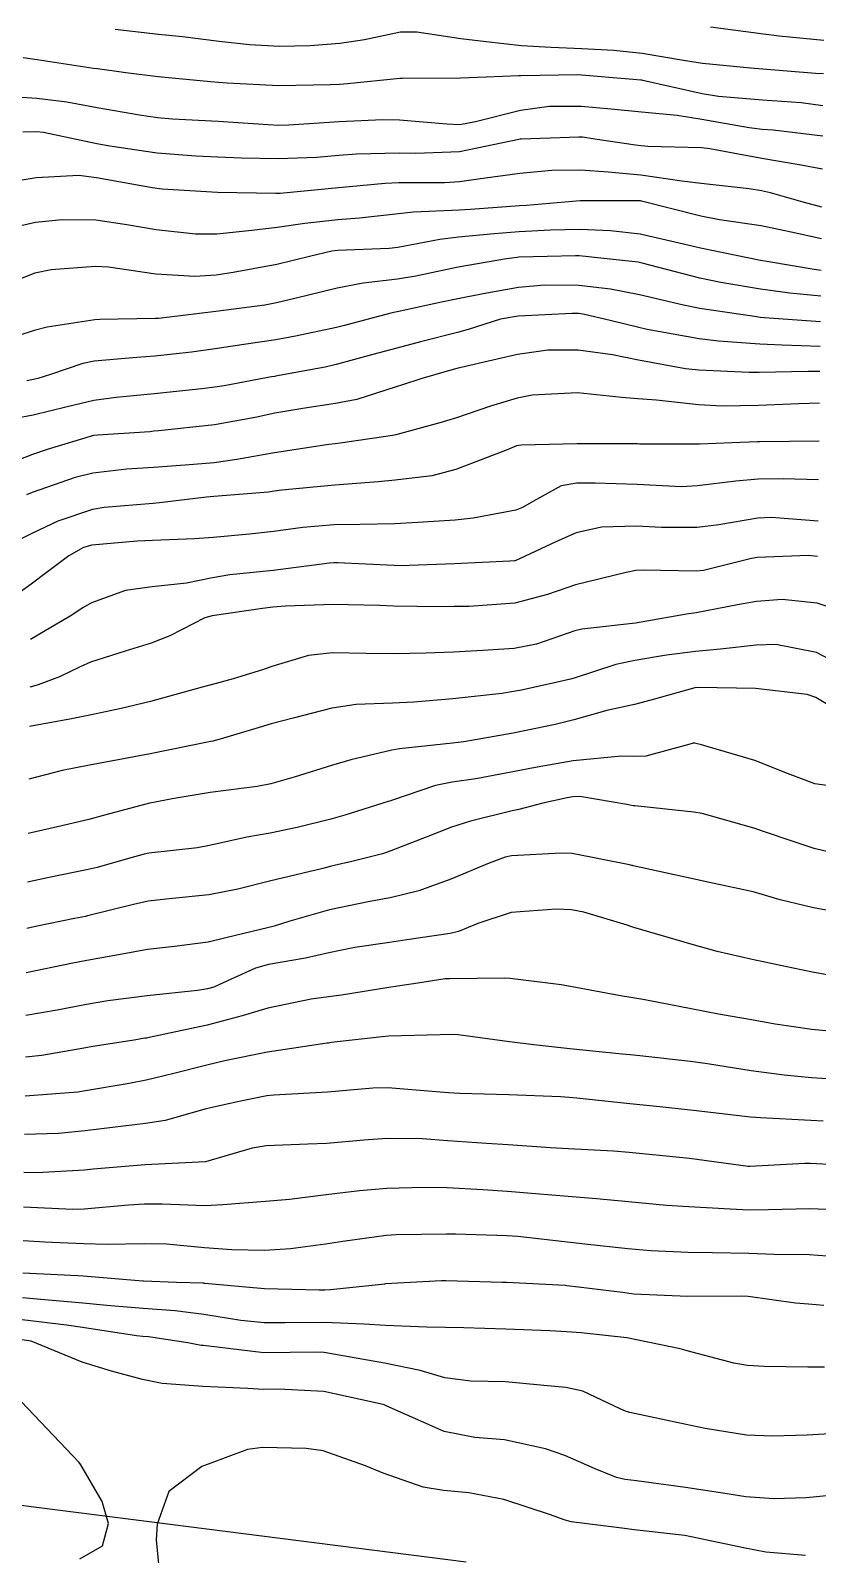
# Model space of a CAD drawing. Header units: metres. Extents: x 307586 to 320046, y 7427249 to 7434250.
# Drawn here: x 319423.4 to 319449.4, y 7429033.7 to 7429084.1 of the extents above; entities that cross this region are included whole.
import ezdxf

# ---------------------------------------------------------------- set-up
doc = ezdxf.new("R2010")
doc.units = ezdxf.units.M
doc.header["$MEASUREMENT"] = 0
for name, color, linetype in [('Curvas de Nivel 1m', 11, 'Continuous'), ('Curvas de Nivel 5m', 15, 'Continuous'), ('Hidrografia', 140, 'Continuous')]:
    doc.layers.add(name, color=color, linetype=linetype)

msp = doc.modelspace()

# ---------------------------------------------------------------- linework, layer by layer
at = {"layer": 'Curvas de Nivel 1m', "flags": 128}
for points, elevation in [([(319449.637, 7429082.681), (319449.375, 7429082.696), (319447.638, 7429082.832), (319447.232, 7429082.871), (319445.641, 7429083.026), (319445.01, 7429083.118), (319443.646, 7429083.36), (319442.71, 7429083.451), (319441.648, 7429083.507), (319440.635, 7429083.554), (319439.649, 7429083.611), (319438.481, 7429083.737), (319437.652, 7429083.835), (319436.191, 7429084.059), (319435.655, 7429084.059), (319434.458, 7429083.805), (319433.649, 7429083.688), (319432.669, 7429083.613), (319431.647, 7429083.592), (319430.663, 7429083.644), (319429.649, 7429083.754), (319428.437, 7429083.902), (319427.652, 7429083.988), (319426.22, 7429084.149)], 812), ([(319449.653, 7429083.786), (319448.18, 7429083.927), (319447.656, 7429083.991), (319445.907, 7429084.23)], 813), ([(319449.625, 7429081.621), (319448.903, 7429081.718), (319447.626, 7429081.807), (319446.169, 7429081.933), (319445.628, 7429082.023), (319443.668, 7429082.464), (319443.633, 7429082.469), (319443.605, 7429082.472), (319443.217, 7429082.506), (319441.635, 7429082.642), (319441.522, 7429082.644), (319439.634, 7429082.614), (319439.57, 7429082.614), (319438.482, 7429082.567), (319437.632, 7429082.537), (319435.705, 7429082.527), (319435.632, 7429082.523), (319433.894, 7429082.354), (319433.63, 7429082.332), (319433.323, 7429082.318), (319431.629, 7429082.284), (319429.92, 7429082.377), (319429.63, 7429082.399), (319429.372, 7429082.415), (319427.632, 7429082.581), (319426.568, 7429082.711), (319425.635, 7429082.847), (319425.493, 7429082.864), (319423.639, 7429083.148), (319423.172, 7429083.215)], 811), ([(319449.604, 7429079.524), (319448.834, 7429079.67), (319447.607, 7429079.882), (319445.884, 7429080.204), (319445.61, 7429080.235), (319443.83, 7429080.279), (319443.611, 7429080.296), (319443.429, 7429080.321), (319442.074, 7429080.523), (319441.668, 7429080.584), (319441.614, 7429080.591), (319441.555, 7429080.589), (319440.28, 7429080.543), (319439.642, 7429080.52), (319439.613, 7429080.516), (319439.571, 7429080.51), (319437.608, 7429080.096), (319436.158, 7429080.044), (319435.608, 7429080.061), (319434.202, 7429080.019), (319433.607, 7429079.979), (319432.887, 7429079.912), (319431.605, 7429079.866), (319430.379, 7429079.889), (319429.605, 7429079.922), (319428.878, 7429079.953), (319427.606, 7429080.057), (319426.041, 7429080.283), (319425.609, 7429080.365), (319423.846, 7429080.738), (319423.613, 7429080.765), (319423.163, 7429080.747)], 809), ([(319449.591, 7429078.269), (319448.972, 7429078.439), (319447.889, 7429078.749), (319447.596, 7429078.813), (319447.186, 7429078.875), (319445.599, 7429079.053), (319444.952, 7429079.134), (319443.601, 7429079.327), (319442.518, 7429079.433), (319441.603, 7429079.492), (319440.661, 7429079.48), (319439.601, 7429079.381), (319438.224, 7429079.195), (319437.598, 7429079.104), (319437.107, 7429079.076), (319435.598, 7429079.078), (319435.145, 7429079.057), (319433.596, 7429078.907), (319431.669, 7429078.724), (319431.594, 7429078.718), (319431.524, 7429078.72), (319429.594, 7429078.754), (319427.768, 7429078.87), (319427.595, 7429078.889), (319427.379, 7429078.919), (319425.598, 7429079.244), (319425.008, 7429079.317), (319423.598, 7429079.243), (319421.755, 7429078.928)], 808), ([(319449.575, 7429077.222), (319448.577, 7429077.446), (319447.581, 7429077.648), (319446.203, 7429077.855), (319445.585, 7429077.973), (319443.62, 7429078.472), (319443.593, 7429078.475), (319441.642, 7429078.479), (319441.592, 7429078.48), (319439.814, 7429078.323), (319439.589, 7429078.308), (319437.969, 7429078.193), (319437.587, 7429078.172), (319436.078, 7429078.102), (319435.585, 7429078.052), (319434.294, 7429077.901), (319433.581, 7429077.847), (319432.489, 7429077.727), (319431.577, 7429077.597), (319430.74, 7429077.493), (319429.574, 7429077.381), (319428.877, 7429077.377), (319427.575, 7429077.519), (319426.598, 7429077.689), (319425.58, 7429077.836), (319424.466, 7429077.845), (319423.578, 7429077.767), (319422.754, 7429077.574)], 807), ([(319449.56, 7429076.176), (319449.33, 7429076.203), (319447.83, 7429076.456), (319447.564, 7429076.504), (319447.507, 7429076.517), (319445.569, 7429076.909), (319445.012, 7429077.045), (319443.576, 7429077.377), (319442.603, 7429077.49), (319441.578, 7429077.526), (319440.613, 7429077.504), (319439.576, 7429077.453), (319438.748, 7429077.39), (319437.573, 7429077.276), (319436.958, 7429077.2), (319435.568, 7429076.937), (319435.272, 7429076.898), (319433.566, 7429076.831), (319433.379, 7429076.809), (319432.642, 7429076.634), (319431.56, 7429076.373), (319430.119, 7429076.102), (319429.556, 7429076.02), (319428.849, 7429075.974), (319427.556, 7429076.057), (319425.989, 7429076.286), (319425.559, 7429076.308), (319424.093, 7429076.199), (319423.556, 7429076.08), (319422.424, 7429075.629)], 806), ([(319449.543, 7429074.479), (319447.689, 7429074.602), (319447.545, 7429074.62), (319447.358, 7429074.649), (319445.547, 7429074.917), (319445.007, 7429075.027), (319443.552, 7429075.364), (319442.597, 7429075.558), (319441.554, 7429075.673), (319440.412, 7429075.684), (319439.554, 7429075.611), (319438.387, 7429075.403), (319437.549, 7429075.235), (319437.009, 7429075.125), (319435.545, 7429074.804), (319435.377, 7429074.77), (319434.75, 7429074.608), (319433.804, 7429074.352), (319433.538, 7429074.284), (319432.178, 7429073.996), (319431.531, 7429073.882), (319430.468, 7429073.721), (319429.527, 7429073.576), (319428.74, 7429073.466), (319427.523, 7429073.34), (319426.932, 7429073.295), (319425.52, 7429073.177), (319425.143, 7429073.1), (319424.075, 7429072.734), (319423.652, 7429072.599), (319423.511, 7429072.563), (319423.288, 7429072.52)], 804), ([(319449.531, 7429073.658), (319448.275, 7429073.706), (319447.532, 7429073.735), (319446.169, 7429073.838), (319445.534, 7429073.914), (319443.815, 7429074.221), (319443.54, 7429074.282), (319442.588, 7429074.514), (319441.736, 7429074.718), (319441.545, 7429074.745), (319441.331, 7429074.746), (319439.544, 7429074.666), (319438.955, 7429074.559), (319437.888, 7429074.224), (319437.536, 7429074.126), (319436.31, 7429073.814), (319435.528, 7429073.603), (319434.74, 7429073.392), (319433.52, 7429073.06), (319433.165, 7429072.978), (319431.513, 7429072.674), (319431.494, 7429072.669), (319431.386, 7429072.651), (319429.818, 7429072.359), (319429.509, 7429072.307), (319429.086, 7429072.253), (319427.507, 7429072.086), (319426.245, 7429071.973), (319425.504, 7429071.874), (319424.578, 7429071.653), (319423.499, 7429071.38), (319421.79, 7429071.06)], 803), ([(319449.519, 7429072.828), (319449.12, 7429072.835), (319447.518, 7429072.799), (319447.183, 7429072.798), (319445.519, 7429072.874), (319445.08, 7429072.923), (319443.524, 7429073.206), (319442.66, 7429073.379), (319441.528, 7429073.537), (319440.528, 7429073.54), (319439.526, 7429073.396), (319438.847, 7429073.236), (319437.518, 7429072.924), (319437.243, 7429072.857), (319436.322, 7429072.592), (319435.718, 7429072.391), (319435.51, 7429072.318), (319434.211, 7429071.907), (319433.504, 7429071.768), (319432.485, 7429071.617), (319431.501, 7429071.451), (319430.843, 7429071.313), (319429.497, 7429071.06), (319427.661, 7429070.864), (319427.494, 7429070.85), (319427.357, 7429070.838), (319425.637, 7429070.719), (319425.503, 7429070.71), (319423.97, 7429070.253), (319423.486, 7429070.081), (319422.395, 7429069.669)], 802), ([(319449.506, 7429071.777), (319448.83, 7429071.764), (319447.505, 7429071.706), (319446.291, 7429071.686), (319445.505, 7429071.727), (319444.115, 7429071.886), (319443.507, 7429071.929), (319442.973, 7429071.973), (319441.509, 7429072.12), (319440.01, 7429072.043), (319439.507, 7429071.943), (319438.626, 7429071.685), (319437.5, 7429071.296), (319436.957, 7429071.127), (319435.494, 7429070.734), (319435.382, 7429070.713), (319434.713, 7429070.608), (319433.653, 7429070.457), (319433.491, 7429070.44), (319433.286, 7429070.418), (319431.488, 7429070.14), (319430.235, 7429069.913), (319429.484, 7429069.812), (319428.53, 7429069.731), (319427.482, 7429069.657), (319426.596, 7429069.594), (319425.48, 7429069.464), (319424.888, 7429069.317), (319423.474, 7429068.821), (319423.278, 7429068.743)], 801), ([(319449.481, 7429069.246), (319448.314, 7429069.28), (319447.481, 7429069.268), (319446.745, 7429069.203), (319445.479, 7429069.042), (319444.947, 7429069.017), (319443.479, 7429069.086), (319442.087, 7429069.129), (319441.479, 7429069.133), (319440.97, 7429069.043), (319440.051, 7429068.544), (319439.691, 7429068.326), (319439.468, 7429068.244), (319438.056, 7429067.98), (319437.463, 7429067.912), (319436.221, 7429067.833), (319435.461, 7429067.792), (319434.302, 7429067.769), (319433.46, 7429067.75), (319432.427, 7429067.667), (319431.456, 7429067.538), (319430.662, 7429067.451), (319429.453, 7429067.331), (319428.844, 7429067.287), (319427.451, 7429067.236), (319426.945, 7429067.211), (319425.448, 7429067.087), (319425.163, 7429067.007), (319424.682, 7429066.728), (319423.974, 7429066.198), (319423.433, 7429065.796), (319422.002, 7429064.761)], 799), ([(319449.465, 7429067.882), (319447.92, 7429068), (319447.466, 7429067.978), (319446.179, 7429067.756), (319445.461, 7429067.663), (319444.287, 7429067.666), (319443.461, 7429067.706), (319442.296, 7429067.681), (319441.457, 7429067.487), (319440.795, 7429067.194), (319439.443, 7429066.566), (319439.427, 7429066.566), (319439.268, 7429066.553), (319437.442, 7429066.464), (319435.639, 7429066.4), (319435.441, 7429066.404), (319433.567, 7429066.493), (319433.442, 7429066.494), (319433.306, 7429066.487), (319431.439, 7429066.244), (319430.007, 7429066.095), (319429.436, 7429065.997), (319428.577, 7429065.825), (319427.433, 7429065.702), (319426.56, 7429065.58), (319425.428, 7429065.179), (319425.142, 7429065.006), (319424.727, 7429064.727), (319423.903, 7429064.248), (319423.411, 7429063.964)], 798), ([(319449.447, 7429066.707), (319449.147, 7429066.735), (319447.446, 7429066.672), (319447.263, 7429066.645), (319446.554, 7429066.469), (319445.675, 7429066.243), (319445.44, 7429066.218), (319443.68, 7429066.258), (319443.44, 7429066.243), (319443.118, 7429066.183), (319441.435, 7429065.772), (319440.516, 7429065.455), (319439.429, 7429065.164), (319437.911, 7429065.056), (319437.428, 7429065.047), (319436.974, 7429065.037), (319435.428, 7429065.062), (319434.952, 7429065.081), (319433.428, 7429065.116), (319431.85, 7429065.066), (319431.427, 7429065.027), (319431.093, 7429064.987), (319429.424, 7429064.746), (319429.175, 7429064.674), (319428.025, 7429064.079), (319427.41, 7429063.836), (319426.544, 7429063.57), (319425.4, 7429063.208), (319425.06, 7429063.061), (319424.371, 7429062.73), (319423.669, 7429062.458), (319423.389, 7429062.378)], 797), ([(319451.295, 7429064.541), (319449.43, 7429065.161), (319448.273, 7429065.289), (319447.43, 7429065.216), (319446.793, 7429065.103), (319445.427, 7429064.847), (319445.112, 7429064.798), (319443.423, 7429064.5), (319441.644, 7429064.303), (319441.419, 7429064.246), (319440.148, 7429063.807), (319439.41, 7429063.667), (319438.376, 7429063.598), (319437.407, 7429063.544), (319436.492, 7429063.504), (319435.406, 7429063.481), (319434.52, 7429063.495), (319433.406, 7429063.517), (319432.61, 7429063.427), (319431.399, 7429063.064), (319431.092, 7429062.959), (319430.121, 7429062.663), (319429.554, 7429062.506), (319429.391, 7429062.463), (319429.096, 7429062.38), (319427.385, 7429061.91), (319426.41, 7429061.682), (319425.38, 7429061.456), (319424.774, 7429061.331), (319423.376, 7429061.077)], 796), ([(319450.328, 7429061.476), (319449.389, 7429062.046), (319449.099, 7429062.143), (319447.392, 7429062.336), (319445.496, 7429062.375), (319445.392, 7429062.357), (319443.935, 7429061.947), (319443.386, 7429061.811), (319442.476, 7429061.605), (319441.381, 7429061.303), (319440.77, 7429061.145), (319439.376, 7429060.855), (319437.749, 7429060.574), (319437.372, 7429060.524), (319435.621, 7429060.347), (319435.37, 7429060.302), (319434.005, 7429059.975), (319433.365, 7429059.789), (319432.131, 7429059.409), (319431.358, 7429059.185), (319430.913, 7429059.099), (319429.355, 7429058.895), (319428.102, 7429058.689), (319427.48, 7429058.569), (319427.35, 7429058.539), (319425.905, 7429058.154), (319425.342, 7429058.006), (319424.305, 7429057.764), (319423.335, 7429057.535)], 794), ([(319450.786, 7429058.988), (319449.36, 7429059.181), (319448.448, 7429059.528), (319447.368, 7429059.957), (319445.607, 7429060.478), (319445.373, 7429060.525), (319445.329, 7429060.525), (319445.187, 7429060.482), (319443.764, 7429060.101), (319443.369, 7429060.093), (319442.964, 7429060.101), (319441.367, 7429059.942), (319440.172, 7429059.735), (319439.363, 7429059.578), (319438.144, 7429059.351), (319437.359, 7429059.237), (319436.815, 7429059.129), (319435.353, 7429058.637), (319435.328, 7429058.625), (319435.244, 7429058.601), (319433.813, 7429058.148), (319433.344, 7429058.016), (319432.239, 7429057.737), (319431.336, 7429057.553), (319430.573, 7429057.419), (319429.33, 7429057.138), (319428.939, 7429057.066), (319427.326, 7429056.887), (319427.171, 7429056.856), (319426.66, 7429056.707), (319425.62, 7429056.417), (319425.319, 7429056.344), (319423.979, 7429056.071), (319423.315, 7429055.924)], 793), ([(319451.123, 7429056.615), (319449.332, 7429057.041), (319448.441, 7429057.339), (319447.342, 7429057.719), (319445.627, 7429058.199), (319445.349, 7429058.247), (319443.399, 7429058.453), (319443.352, 7429058.46), (319443.143, 7429058.503), (319441.588, 7429058.759), (319441.355, 7429058.755), (319441.164, 7429058.722), (319440.358, 7429058.54), (319439.561, 7429058.337), (319439.349, 7429058.291), (319437.962, 7429057.952), (319437.34, 7429057.746), (319436.504, 7429057.419), (319435.328, 7429056.962), (319435.058, 7429056.871), (319434.042, 7429056.613), (319433.463, 7429056.477), (319433.321, 7429056.445), (319433.079, 7429056.382), (319431.316, 7429055.958), (319430.272, 7429055.702), (319429.311, 7429055.508), (319427.996, 7429055.376), (319427.309, 7429055.299), (319426.818, 7429055.195), (319425.304, 7429054.816), (319425.229, 7429054.795), (319424.873, 7429054.724), (319423.577, 7429054.459), (319423.298, 7429054.397)], 792), ([(319450.94, 7429054.78), (319449.309, 7429055.076), (319448.212, 7429055.346), (319447.314, 7429055.604), (319445.874, 7429055.918), (319445.318, 7429056.034), (319443.349, 7429056.474), (319443.323, 7429056.478), (319443.307, 7429056.484), (319443.225, 7429056.501), (319441.328, 7429056.879), (319440.97, 7429056.892), (319439.327, 7429056.799), (319439.119, 7429056.76), (319438.588, 7429056.561), (319437.317, 7429056.025), (319436.262, 7429055.642), (319435.311, 7429055.409), (319434.633, 7429055.284), (319433.307, 7429055.014), (319431.996, 7429054.64), (319431.473, 7429054.475), (319431.3, 7429054.432), (319429.875, 7429054.083), (319429.292, 7429053.941), (319428.179, 7429053.797), (319427.288, 7429053.696), (319426.451, 7429053.542), (319425.282, 7429053.336), (319424.763, 7429053.242), (319423.276, 7429052.927)], 791), ([(319450.759, 7429050.914), (319449.259, 7429051.053), (319448.046, 7429051.233), (319447.262, 7429051.37), (319446.17, 7429051.565), (319445.265, 7429051.738), (319443.728, 7429052.036), (319443.269, 7429052.107), (319442.927, 7429052.162), (319441.272, 7429052.477), (319440.968, 7429052.533), (319439.276, 7429052.741), (319439.079, 7429052.75), (319437.275, 7429052.733), (319437.131, 7429052.726), (319436.223, 7429052.591), (319435.407, 7429052.463), (319435.271, 7429052.446), (319433.696, 7429052.188), (319433.268, 7429052.13), (319432.694, 7429052.055), (319431.264, 7429051.759), (319430.413, 7429051.507), (319429.258, 7429051.199), (319427.339, 7429050.784), (319427.254, 7429050.77), (319427.193, 7429050.761), (319426.838, 7429050.704), (319425.481, 7429050.487), (319425.25, 7429050.447), (319423.794, 7429050.188), (319423.247, 7429050.132)], 789), ([(319450.272, 7429049.39), (319449.243, 7429049.453), (319448.337, 7429049.536), (319447.245, 7429049.689), (319445.803, 7429049.919), (319445.248, 7429049.99), (319443.57, 7429050.176), (319443.25, 7429050.211), (319442.984, 7429050.238), (319441.252, 7429050.415), (319440.067, 7429050.542), (319439.254, 7429050.64), (319437.558, 7429050.878), (319437.256, 7429050.885), (319436.967, 7429050.872), (319435.255, 7429050.828), (319435.046, 7429050.811), (319433.361, 7429050.619), (319433.269, 7429050.604), (319433.253, 7429050.605), (319433.232, 7429050.6), (319431.249, 7429050.307), (319429.885, 7429050.025), (319429.245, 7429049.874), (319428.152, 7429049.596), (319427.24, 7429049.371), (319426.683, 7429049.261), (319425.236, 7429049.017), (319424.978, 7429048.98), (319423.234, 7429048.842)], 788), ([(319449.635, 7429048.018), (319449.227, 7429048.044), (319447.559, 7429048.124), (319447.228, 7429048.147), (319445.343, 7429048.367), (319445.231, 7429048.383), (319444.233, 7429048.49), (319443.234, 7429048.596), (319441.486, 7429048.776), (319441.236, 7429048.803), (319440.946, 7429048.823), (319439.236, 7429048.885), (319437.599, 7429048.937), (319437.237, 7429048.954), (319436.832, 7429048.989), (319435.238, 7429049.123), (319434.733, 7429049.11), (319433.236, 7429048.973), (319431.468, 7429048.879), (319431.235, 7429048.854), (319431.065, 7429048.821), (319430.261, 7429048.66), (319429.424, 7429048.474), (319429.229, 7429048.422), (319427.868, 7429048.045), (319427.222, 7429047.943), (319426.124, 7429047.807), (319425.218, 7429047.696), (319424.339, 7429047.605), (319423.215, 7429047.574)], 787), ([(319451.1, 7429046.516), (319449.206, 7429046.618), (319449.02, 7429046.619), (319447.204, 7429046.516), (319447.148, 7429046.517), (319445.207, 7429046.78), (319444.875, 7429046.816), (319443.21, 7429046.985), (319442.694, 7429047.025), (319441.211, 7429047.098), (319440.615, 7429047.133), (319439.213, 7429047.231), (319438.499, 7429047.275), (319437.215, 7429047.369), (319436.371, 7429047.433), (319435.216, 7429047.442), (319434.436, 7429047.386), (319433.213, 7429047.282), (319432.585, 7429047.257), (319431.211, 7429047.2), (319430.742, 7429047.122), (319429.203, 7429046.67), (319427.202, 7429046.578), (319425.491, 7429046.426), (319425.2, 7429046.398), (319423.624, 7429046.31), (319423.199, 7429046.316)], 786), ([(319450.063, 7429043.528), (319449.17, 7429043.59), (319448.009, 7429043.608), (319447.171, 7429043.635), (319445.976, 7429043.666), (319445.171, 7429043.672), (319443.934, 7429043.73), (319443.172, 7429043.791), (319441.744, 7429043.952), (319441.175, 7429044.019), (319439.528, 7429044.196), (319439.178, 7429044.223), (319437.476, 7429044.278), (319437.178, 7429044.281), (319435.514, 7429044.26), (319435.177, 7429044.232), (319433.75, 7429044.039), (319433.173, 7429043.95), (319432.012, 7429043.795), (319431.169, 7429043.743), (319430.072, 7429043.758), (319429.17, 7429043.827), (319427.913, 7429043.948), (319427.172, 7429043.964), (319425.946, 7429043.938), (319425.171, 7429043.955), (319423.887, 7429044.018), (319423.173, 7429044.061)], 784), ([(319449.65, 7429041.923), (319449.148, 7429041.963), (319448.712, 7429041.997), (319447.151, 7429042.217), (319446.918, 7429042.23), (319445.15, 7429042.211), (319443.353, 7429042.296), (319443.151, 7429042.323), (319442.993, 7429042.344), (319441.535, 7429042.524), (319441.154, 7429042.573), (319441.109, 7429042.575), (319439.155, 7429042.674), (319439.031, 7429042.676), (319437.155, 7429042.731), (319437.004, 7429042.732), (319435.153, 7429042.632), (319435.126, 7429042.627), (319434.928, 7429042.602), (319433.338, 7429042.432), (319433.151, 7429042.427), (319432.958, 7429042.43), (319431.151, 7429042.47), (319429.176, 7429042.646), (319429.153, 7429042.65), (319429.134, 7429042.652), (319428.243, 7429042.684), (319427.153, 7429042.722), (319427.126, 7429042.728), (319425.155, 7429042.889), (319424.979, 7429042.898), (319423.157, 7429042.99)], 783), ([(319449.677, 7429039.875), (319449.127, 7429039.879), (319447.678, 7429039.894), (319447.128, 7429039.931), (319446.681, 7429040.009), (319445.132, 7429040.419), (319444.899, 7429040.482), (319443.136, 7429040.843), (319441.627, 7429041.012), (319441.138, 7429041.051), (319440.591, 7429041.083), (319439.139, 7429041.135), (319437.746, 7429041.178), (319437.139, 7429041.185), (319436.524, 7429041.201), (319435.14, 7429041.261), (319434.452, 7429041.295), (319433.14, 7429041.352), (319431.841, 7429041.34), (319431.14, 7429041.34), (319430.374, 7429041.424), (319429.142, 7429041.624), (319428.202, 7429041.743), (319427.144, 7429041.816), (319425.938, 7429041.919), (319425.146, 7429041.997), (319423.76, 7429042.121), (319423.147, 7429042.175)], 782), ([(319449.854, 7429037.67), (319449.101, 7429037.63), (319447.953, 7429037.589), (319447.1, 7429037.622), (319445.731, 7429037.843), (319445.105, 7429037.978), (319443.234, 7429038.375), (319443.112, 7429038.413), (319442.914, 7429038.503), (319441.682, 7429039.085), (319441.12, 7429039.199), (319440.39, 7429039.268), (319439.121, 7429039.393), (319437.977, 7429039.417), (319437.122, 7429039.527), (319436.297, 7429039.761), (319435.127, 7429040.008), (319433.436, 7429040.31), (319433.13, 7429040.364), (319432.878, 7429040.372), (319431.13, 7429040.348), (319429.221, 7429040.58), (319429.132, 7429040.589), (319429.059, 7429040.598), (319428.614, 7429040.678), (319427.314, 7429040.876), (319427.135, 7429040.896), (319426.921, 7429040.916), (319425.138, 7429041.186), (319424.6, 7429041.263), (319423.14, 7429041.441)], 781), ([(319425.045, 7429033.535), (319425.8, 7429033.96), (319425.994, 7429034.706), (319425.787, 7429035.427), (319425.082, 7429036.647), (319425.022, 7429036.721), (319423.103, 7429038.74)], 779), ([(319449.051, 7429033.645), (319447.738, 7429033.758), (319447.054, 7429033.882), (319445.271, 7429034.266), (319445.06, 7429034.304), (319443.38, 7429034.497), (319443.063, 7429034.534), (319441.301, 7429034.762), (319441.066, 7429034.819), (319440.611, 7429034.991), (319439.072, 7429035.495), (319437.916, 7429035.72), (319437.075, 7429035.797), (319436.407, 7429035.91), (319435.081, 7429036.364), (319434.499, 7429036.606), (319433.09, 7429037.111), (319432.532, 7429037.188), (319431.091, 7429037.214), (319430.589, 7429037.156), (319429.29, 7429036.668), (319429.14, 7429036.612), (319429.082, 7429036.585), (319427.988, 7429035.766), (319427.602, 7429034.685), (319427.576, 7429034.164), (319427.71, 7429032.683)], 779)]:
    msp.add_lwpolyline(points, dxfattribs=dict(at, elevation=elevation))
at = {"layer": 'Curvas de Nivel 5m', "flags": 128}
for points, elevation in [([(319449.615, 7429080.615), (319447.977, 7429080.816), (319447.617, 7429080.843), (319447.189, 7429080.893), (319445.62, 7429081.173), (319444.808, 7429081.301), (319443.622, 7429081.409), (319442.623, 7429081.515), (319441.624, 7429081.596), (319440.565, 7429081.599), (319439.622, 7429081.474), (319438.137, 7429081.091), (319437.617, 7429080.998), (319437.186, 7429081.015), (319435.618, 7429081.151), (319435.066, 7429081.158), (319433.618, 7429081.088), (319431.956, 7429080.984), (319431.616, 7429080.977), (319431.278, 7429080.992), (319429.617, 7429081.109), (319428.106, 7429081.181), (319427.618, 7429081.221), (319427.015, 7429081.31), (319425.621, 7429081.561), (319424.612, 7429081.741), (319423.624, 7429081.868), (319422.797, 7429081.925)], 810), ([(319449.552, 7429075.326), (319448.526, 7429075.419), (319447.554, 7429075.558), (319446.252, 7429075.777), (319445.557, 7429075.916), (319443.644, 7429076.417), (319443.562, 7429076.437), (319443.509, 7429076.448), (319442.993, 7429076.509), (319441.565, 7429076.653), (319441.436, 7429076.66), (319439.564, 7429076.61), (319439.51, 7429076.605), (319439.156, 7429076.556), (319437.56, 7429076.281), (319436.164, 7429075.987), (319435.556, 7429075.889), (319434.412, 7429075.754), (319433.553, 7429075.59), (319432.152, 7429075.244), (319431.547, 7429075.099), (319431.17, 7429075.03), (319429.544, 7429074.819), (319428.465, 7429074.686), (319427.653, 7429074.586), (319427.541, 7429074.581), (319425.708, 7429074.55), (319425.54, 7429074.541), (319423.969, 7429074.303), (319423.535, 7429074.188), (319422.453, 7429073.832)], 805), ([(319449.494, 7429070.526), (319447.534, 7429070.5), (319447.493, 7429070.498), (319447.456, 7429070.497), (319446.62, 7429070.469), (319445.545, 7429070.427), (319445.492, 7429070.427), (319443.562, 7429070.429), (319443.492, 7429070.432), (319443.424, 7429070.433), (319441.492, 7429070.441), (319439.644, 7429070.396), (319439.491, 7429070.366), (319439.176, 7429070.241), (319437.483, 7429069.584), (319436.69, 7429069.378), (319435.479, 7429069.229), (319434.908, 7429069.176), (319433.477, 7429069.07), (319431.732, 7429068.903), (319431.475, 7429068.868), (319431.286, 7429068.841), (319429.473, 7429068.697), (319429.233, 7429068.674), (319427.685, 7429068.482), (319427.469, 7429068.461), (319425.85, 7429068.334), (319425.466, 7429068.266), (319424.315, 7429067.876), (319423.454, 7429067.47), (319422.972, 7429067.225)], 800), ([(319451.238, 7429062.569), (319449.409, 7429063.534), (319448.065, 7429063.798), (319447.413, 7429063.768), (319446.241, 7429063.641), (319445.409, 7429063.562), (319444.45, 7429063.447), (319443.404, 7429063.27), (319442.775, 7429063.136), (319441.395, 7429062.684), (319441.275, 7429062.651), (319440.793, 7429062.536), (319439.65, 7429062.287), (319439.39, 7429062.235), (319439.007, 7429062.174), (319437.387, 7429061.991), (319436.092, 7429061.887), (319435.385, 7429061.855), (319434.187, 7429061.809), (319433.384, 7429061.688), (319432.098, 7429061.357), (319431.378, 7429061.164), (319430.982, 7429061.048), (319429.688, 7429060.667), (319429.442, 7429060.6), (319429.372, 7429060.584), (319429.267, 7429060.567), (319427.368, 7429060.18), (319426.133, 7429059.944), (319425.364, 7429059.798), (319424.463, 7429059.628), (319423.359, 7429059.335)], 795), ([(319451.071, 7429052.618), (319449.281, 7429052.951), (319448.643, 7429053.079), (319447.287, 7429053.371), (319446.124, 7429053.638), (319445.294, 7429053.861), (319443.371, 7429054.431), (319443.302, 7429054.452), (319443.152, 7429054.502), (319441.718, 7429054.935), (319441.308, 7429055.016), (319440.804, 7429055.039), (319439.307, 7429054.921), (319438.208, 7429054.566), (319437.575, 7429054.299), (319437.298, 7429054.235), (319435.865, 7429054.024), (319435.293, 7429053.936), (319434.139, 7429053.762), (319433.287, 7429053.589), (319432.505, 7429053.411), (319431.281, 7429053.201), (319430.852, 7429053.082), (319429.933, 7429052.663), (319429.48, 7429052.458), (319429.27, 7429052.395), (319428.936, 7429052.342), (319427.268, 7429052.168), (319425.975, 7429052.003), (319425.265, 7429051.884), (319424.295, 7429051.697), (319423.261, 7429051.52)], 790), ([(319450.544, 7429045.061), (319449.19, 7429045.115), (319447.818, 7429045.079), (319447.189, 7429045.074), (319446.553, 7429045.102), (319445.19, 7429045.182), (319444.448, 7429045.23), (319443.191, 7429045.352), (319442.13, 7429045.453), (319441.193, 7429045.528), (319440.122, 7429045.612), (319439.194, 7429045.696), (319438.38, 7429045.747), (319437.195, 7429045.807), (319436.431, 7429045.823), (319435.195, 7429045.79), (319434.3, 7429045.715), (319433.192, 7429045.577), (319431.976, 7429045.423), (319431.19, 7429045.361), (319429.772, 7429045.248), (319429.188, 7429045.216), (319427.771, 7429045.274), (319427.189, 7429045.274), (319426.66, 7429045.234), (319425.187, 7429045.108), (319424.81, 7429045.1), (319423.187, 7429045.175)], 785), ([(319449.864, 7429035.633), (319449.074, 7429035.557), (319447.998, 7429035.516), (319447.074, 7429035.587), (319446.318, 7429035.704), (319445.077, 7429035.89), (319443.462, 7429036.113), (319443.08, 7429036.158), (319442.798, 7429036.223), (319442.095, 7429036.515), (319441.089, 7429036.958), (319440.452, 7429037.177), (319439.097, 7429037.469), (319438.108, 7429037.549), (319437.101, 7429037.751), (319435.178, 7429038.599), (319435.136, 7429038.623), (319435.113, 7429038.625), (319435.076, 7429038.638), (319433.117, 7429039.071), (319431.62, 7429039.145), (319431.118, 7429039.142), (319430.6, 7429039.174), (319429.119, 7429039.234), (319427.766, 7429039.337), (319427.121, 7429039.465), (319426.093, 7429039.741), (319425.126, 7429040.038), (319423.441, 7429040.737), (319423.133, 7429040.783)], 780)]:
    msp.add_lwpolyline(points, dxfattribs=dict(at, elevation=elevation))
at = {"layer": 'Hidrografia'}
msp.add_lwpolyline([(319401.443, 7429032.179), (319410.823, 7429034.678), (319420.655, 7429035.613), (319437.822, 7429033.43)], dxfattribs=at)

doc.saveas('drawing.dxf')
